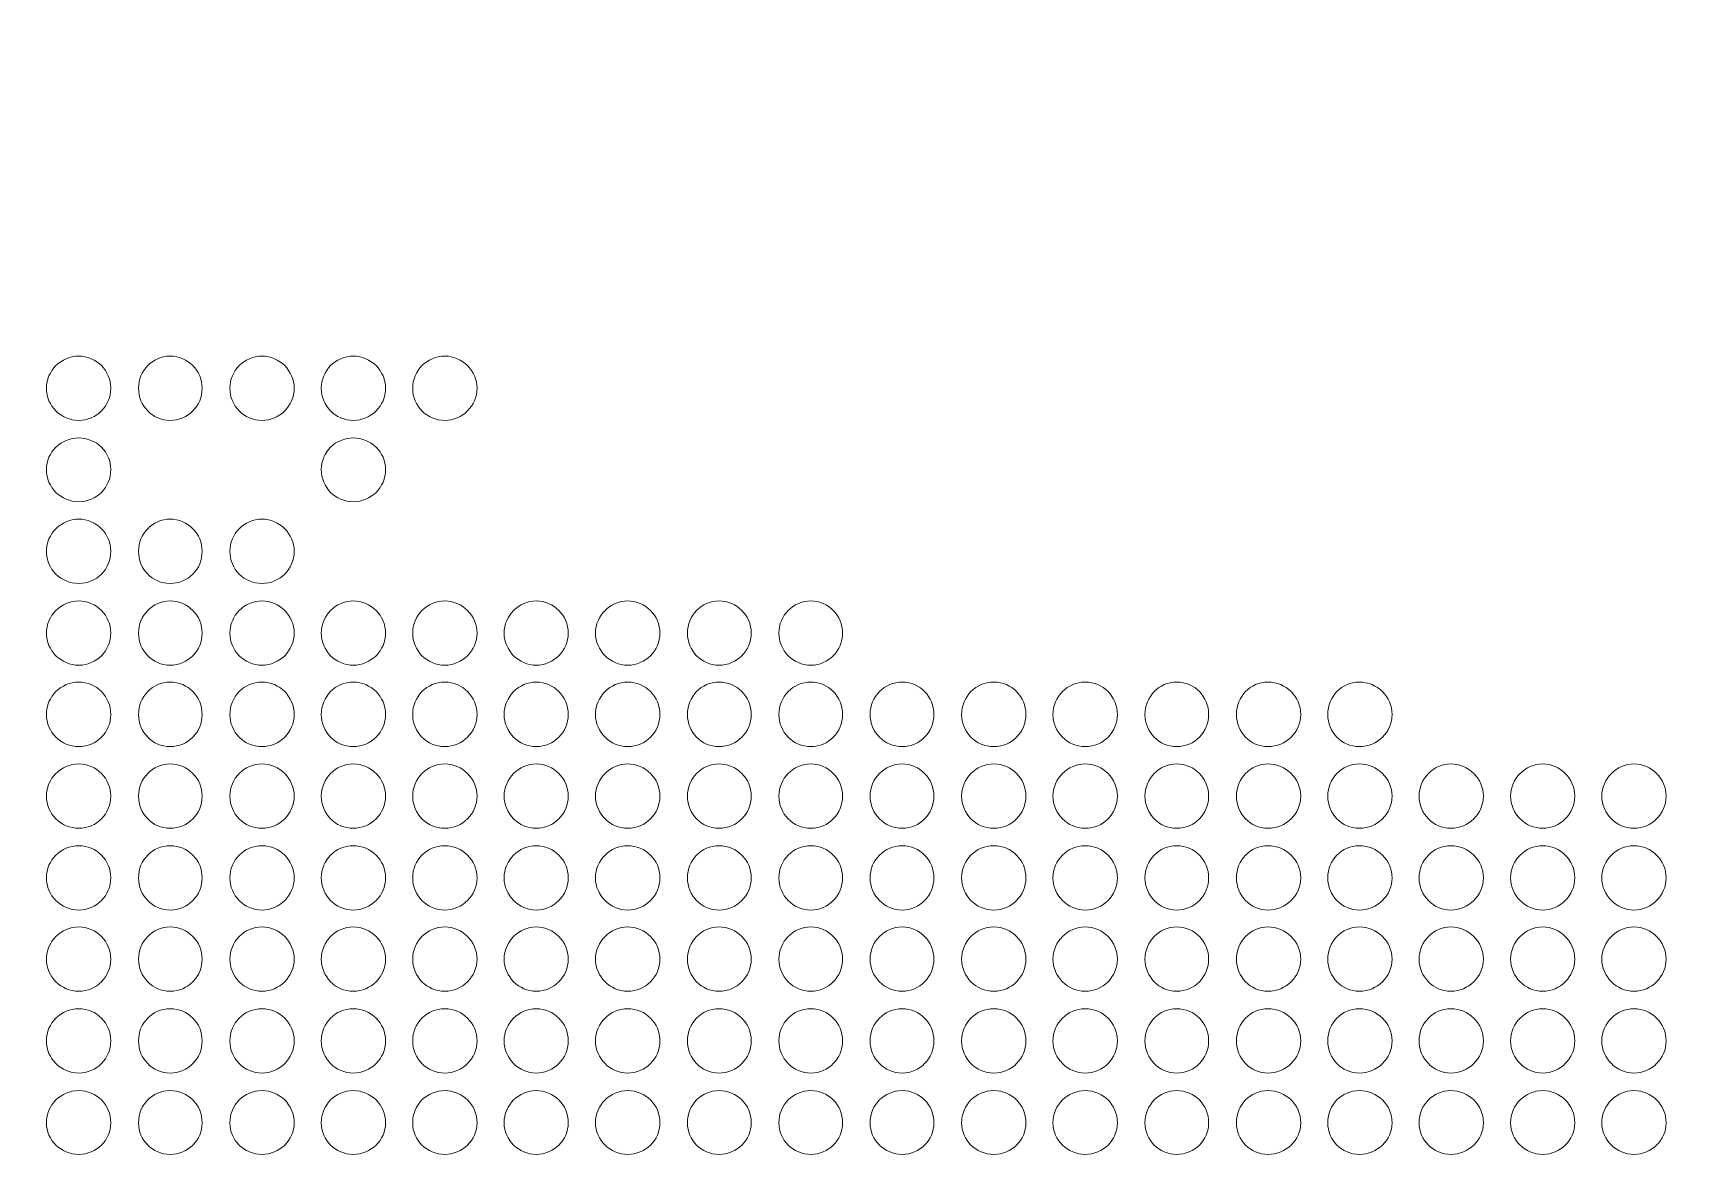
# Model space of a CAD drawing. Header units: inches. Extents: x 243 to 900, y -519 to -86.
# Drawn here: x 746.07 to 790.6, y -175.6 to -145.03 of the extents above; entities that cross this region are included whole.
import ezdxf

# ---------------------------------------------------------------- set-up
doc = ezdxf.new("R2010")
doc.units = ezdxf.units.IN
doc.header["$MEASUREMENT"] = 0
doc.layers.add('Layer 1', color=7, linetype='Continuous')

# ---------------------------------------------------------------- blocks, each defined once
blk = doc.blocks.new('block 3')
at = {"layer": 'Layer 1', "lineweight": 0}
blk.add_open_spline([(898.138, -484.267), (898.138, -494.991), (889.368, -503.763), (878.645, -503.763), (878.645, -503.763), (266.12, -503.763), (266.12, -503.763), (255.397, -503.763), (246.624, -494.991), (246.624, -484.267), (246.624, -484.267), (246.624, -108.507), (246.624, -108.507), (246.624, -97.783), (255.397, -89.011), (266.12, -89.011), (266.12, -89.011), (878.645, -89.011), (878.645, -89.011), (889.368, -89.011), (898.138, -97.783), (898.138, -108.507), (898.138, -108.507), (898.138, -484.267), (898.138, -484.267)], degree=3, knots=[0, 0, 0, 0, 1, 1, 1, 2, 2, 2, 3, 3, 3, 4, 4, 4, 5, 5, 5, 6, 6, 6, 7, 7, 7, 8, 8, 8, 8], dxfattribs=at)
blk = doc.blocks.new('block 2')
at = {"layer": 'Layer 1'}
blk.add_blockref('block 3', (0, 0), dxfattribs=at)
blk = doc.blocks.new('block 155')
at = {"layer": 'Layer 1', "lineweight": 0}
for points in [[(748.181, -154.642), (748.181, -155.114), (747.798, -155.512), (747.312, -155.512), (746.838, -155.512), (746.439, -155.114), (746.439, -154.642), (746.439, -154.167), (746.838, -153.772), (747.312, -153.772), (747.798, -153.772), (748.181, -154.167), (748.181, -154.642)], [(750.651, -154.642), (750.651, -155.114), (750.273, -155.512), (749.783, -155.512), (749.31, -155.512), (748.93, -155.114), (748.93, -154.642), (748.93, -154.167), (749.31, -153.772), (749.783, -153.772), (750.273, -153.772), (750.651, -154.167), (750.651, -154.642)], [(753.141, -154.642), (753.141, -155.114), (752.745, -155.512), (752.271, -155.512), (751.782, -155.512), (751.402, -155.114), (751.402, -154.642), (751.402, -154.167), (751.782, -153.772), (752.271, -153.772), (752.745, -153.772), (753.141, -154.167), (753.141, -154.642)], [(755.613, -154.642), (755.613, -155.114), (755.217, -155.512), (754.741, -155.512), (754.254, -155.512), (753.874, -155.114), (753.874, -154.642), (753.874, -154.167), (754.254, -153.772), (754.741, -153.772), (755.217, -153.772), (755.613, -154.167), (755.613, -154.642)], [(758.088, -154.642), (758.088, -155.114), (757.689, -155.512), (757.216, -155.512), (756.726, -155.512), (756.346, -155.114), (756.346, -154.642), (756.346, -154.167), (756.726, -153.772), (757.216, -153.772), (757.689, -153.772), (758.088, -154.167), (758.088, -154.642)]]:
    blk.add_open_spline(points, degree=3, knots=[0, 0, 0, 0, 1, 1, 1, 2, 2, 2, 3, 3, 3, 4, 4, 4, 4], dxfattribs=at)
blk = doc.blocks.new('block 156')
at = {"layer": 'Layer 1', "lineweight": 0}
for points in [[(748.181, -156.839), (748.181, -157.327), (747.798, -157.709), (747.312, -157.709), (746.838, -157.709), (746.439, -157.327), (746.439, -156.839), (746.439, -156.364), (746.838, -155.985), (747.312, -155.985), (747.798, -155.985), (748.181, -156.364), (748.181, -156.839)], [(755.613, -156.839), (755.613, -157.327), (755.217, -157.709), (754.741, -157.709), (754.254, -157.709), (753.874, -157.327), (753.874, -156.839), (753.874, -156.364), (754.254, -155.985), (754.741, -155.985), (755.217, -155.985), (755.613, -156.364), (755.613, -156.839)]]:
    blk.add_open_spline(points, degree=3, knots=[0, 0, 0, 0, 1, 1, 1, 2, 2, 2, 3, 3, 3, 4, 4, 4, 4], dxfattribs=at)
blk = doc.blocks.new('block 157')
at = {"layer": 'Layer 1', "lineweight": 0}
for points in [[(748.181, -159.051), (748.181, -159.54), (747.798, -159.92), (747.312, -159.92), (746.838, -159.92), (746.439, -159.54), (746.439, -159.051), (746.439, -158.579), (746.838, -158.181), (747.312, -158.181), (747.798, -158.181), (748.181, -158.579), (748.181, -159.051)], [(750.651, -159.051), (750.651, -159.54), (750.273, -159.92), (749.783, -159.92), (749.31, -159.92), (748.93, -159.54), (748.93, -159.051), (748.93, -158.579), (749.31, -158.181), (749.783, -158.181), (750.273, -158.181), (750.651, -158.579), (750.651, -159.051)], [(753.141, -159.051), (753.141, -159.54), (752.745, -159.92), (752.271, -159.92), (751.782, -159.92), (751.402, -159.54), (751.402, -159.051), (751.402, -158.579), (751.782, -158.181), (752.271, -158.181), (752.745, -158.181), (753.141, -158.579), (753.141, -159.051)]]:
    blk.add_open_spline(points, degree=3, knots=[0, 0, 0, 0, 1, 1, 1, 2, 2, 2, 3, 3, 3, 4, 4, 4, 4], dxfattribs=at)
blk = doc.blocks.new('block 158')
at = {"layer": 'Layer 1', "lineweight": 0}
for points in [[(748.181, -161.265), (748.181, -161.735), (747.798, -162.132), (747.312, -162.132), (746.838, -162.132), (746.439, -161.735), (746.439, -161.265), (746.439, -160.79), (746.838, -160.394), (747.312, -160.394), (747.798, -160.394), (748.181, -160.79), (748.181, -161.265)], [(750.651, -161.265), (750.651, -161.735), (750.273, -162.132), (749.783, -162.132), (749.31, -162.132), (748.93, -161.735), (748.93, -161.265), (748.93, -160.79), (749.31, -160.394), (749.783, -160.394), (750.273, -160.394), (750.651, -160.79), (750.651, -161.265)], [(753.141, -161.265), (753.141, -161.735), (752.745, -162.132), (752.271, -162.132), (751.782, -162.132), (751.402, -161.735), (751.402, -161.265), (751.402, -160.79), (751.782, -160.394), (752.271, -160.394), (752.745, -160.394), (753.141, -160.79), (753.141, -161.265)], [(755.613, -161.265), (755.613, -161.735), (755.217, -162.132), (754.741, -162.132), (754.254, -162.132), (753.874, -161.735), (753.874, -161.265), (753.874, -160.79), (754.254, -160.394), (754.741, -160.394), (755.217, -160.394), (755.613, -160.79), (755.613, -161.265)], [(758.088, -161.265), (758.088, -161.735), (757.689, -162.132), (757.216, -162.132), (756.726, -162.132), (756.346, -161.735), (756.346, -161.265), (756.346, -160.79), (756.726, -160.394), (757.216, -160.394), (757.689, -160.394), (758.088, -160.79), (758.088, -161.265)], [(760.555, -161.265), (760.555, -161.735), (760.161, -162.132), (759.687, -162.132), (759.212, -162.132), (758.82, -161.735), (758.82, -161.265), (758.82, -160.79), (759.212, -160.394), (759.687, -160.394), (760.161, -160.394), (760.555, -160.79), (760.555, -161.265)], [(763.032, -161.265), (763.032, -161.735), (762.646, -162.132), (762.159, -162.132), (761.689, -162.132), (761.289, -161.735), (761.289, -161.265), (761.289, -160.79), (761.689, -160.394), (762.159, -160.394), (762.646, -160.394), (763.032, -160.79), (763.032, -161.265)], [(765.501, -161.265), (765.501, -161.735), (765.121, -162.132), (764.629, -162.132), (764.158, -162.132), (763.775, -161.735), (763.775, -161.265), (763.775, -160.79), (764.158, -160.394), (764.629, -160.394), (765.121, -160.394), (765.501, -160.79), (765.501, -161.265)], [(767.973, -161.265), (767.973, -161.735), (767.59, -162.132), (767.119, -162.132), (766.63, -162.132), (766.25, -161.735), (766.25, -161.265), (766.25, -160.79), (766.63, -160.394), (767.119, -160.394), (767.59, -160.394), (767.973, -160.79), (767.973, -161.265)]]:
    blk.add_open_spline(points, degree=3, knots=[0, 0, 0, 0, 1, 1, 1, 2, 2, 2, 3, 3, 3, 4, 4, 4, 4], dxfattribs=at)
blk = doc.blocks.new('block 159')
at = {"layer": 'Layer 1', "lineweight": 0}
for points in [[(748.181, -163.462), (748.181, -163.948), (747.798, -164.332), (747.312, -164.332), (746.838, -164.332), (746.439, -163.948), (746.439, -163.462), (746.439, -162.986), (746.838, -162.589), (747.312, -162.589), (747.798, -162.589), (748.181, -162.986), (748.181, -163.462)], [(750.651, -163.462), (750.651, -163.948), (750.273, -164.332), (749.783, -164.332), (749.31, -164.332), (748.93, -163.948), (748.93, -163.462), (748.93, -162.986), (749.31, -162.589), (749.783, -162.589), (750.273, -162.589), (750.651, -162.986), (750.651, -163.462)], [(753.141, -163.462), (753.141, -163.948), (752.745, -164.332), (752.271, -164.332), (751.782, -164.332), (751.402, -163.948), (751.402, -163.462), (751.402, -162.986), (751.782, -162.589), (752.271, -162.589), (752.745, -162.589), (753.141, -162.986), (753.141, -163.462)], [(755.613, -163.462), (755.613, -163.948), (755.217, -164.332), (754.741, -164.332), (754.254, -164.332), (753.874, -163.948), (753.874, -163.462), (753.874, -162.986), (754.254, -162.589), (754.741, -162.589), (755.217, -162.589), (755.613, -162.986), (755.613, -163.462)], [(758.088, -163.462), (758.088, -163.948), (757.689, -164.332), (757.216, -164.332), (756.726, -164.332), (756.346, -163.948), (756.346, -163.462), (756.346, -162.986), (756.726, -162.589), (757.216, -162.589), (757.689, -162.589), (758.088, -162.986), (758.088, -163.462)], [(760.555, -163.462), (760.555, -163.948), (760.161, -164.332), (759.687, -164.332), (759.212, -164.332), (758.82, -163.948), (758.82, -163.462), (758.82, -162.986), (759.212, -162.589), (759.687, -162.589), (760.161, -162.589), (760.555, -162.986), (760.555, -163.462)], [(763.032, -163.462), (763.032, -163.948), (762.646, -164.332), (762.159, -164.332), (761.689, -164.332), (761.289, -163.948), (761.289, -163.462), (761.289, -162.986), (761.689, -162.589), (762.159, -162.589), (762.646, -162.589), (763.032, -162.986), (763.032, -163.462)], [(765.501, -163.462), (765.501, -163.948), (765.121, -164.332), (764.629, -164.332), (764.158, -164.332), (763.775, -163.948), (763.775, -163.462), (763.775, -162.986), (764.158, -162.589), (764.629, -162.589), (765.121, -162.589), (765.501, -162.986), (765.501, -163.462)], [(767.973, -163.462), (767.973, -163.948), (767.59, -164.332), (767.119, -164.332), (766.63, -164.332), (766.25, -163.948), (766.25, -163.462), (766.25, -162.986), (766.63, -162.589), (767.119, -162.589), (767.59, -162.589), (767.973, -162.986), (767.973, -163.462)], [(770.443, -163.462), (770.443, -163.948), (770.062, -164.332), (769.589, -164.332), (769.1, -164.332), (768.719, -163.948), (768.719, -163.462), (768.719, -162.986), (769.1, -162.589), (769.589, -162.589), (770.062, -162.589), (770.443, -162.986), (770.443, -163.462)], [(772.93, -163.462), (772.93, -163.948), (772.552, -164.332), (772.063, -164.332), (771.574, -164.332), (771.193, -163.948), (771.193, -163.462), (771.193, -162.986), (771.574, -162.589), (772.063, -162.589), (772.552, -162.589), (772.93, -162.986), (772.93, -163.462)], [(775.405, -163.462), (775.405, -163.948), (775.025, -164.332), (774.535, -164.332), (774.059, -164.332), (773.663, -163.948), (773.663, -163.462), (773.663, -162.986), (774.059, -162.589), (774.535, -162.589), (775.025, -162.589), (775.405, -162.986), (775.405, -163.462)], [(777.874, -163.462), (777.874, -163.948), (777.497, -164.332), (777.007, -164.332), (776.534, -164.332), (776.151, -163.948), (776.151, -163.462), (776.151, -162.986), (776.534, -162.589), (777.007, -162.589), (777.497, -162.589), (777.874, -162.986), (777.874, -163.462)], [(780.365, -163.462), (780.365, -163.948), (779.966, -164.332), (779.479, -164.332), (779.003, -164.332), (778.625, -163.948), (778.625, -163.462), (778.625, -162.986), (779.003, -162.589), (779.479, -162.589), (779.966, -162.589), (780.365, -162.986), (780.365, -163.462)], [(782.835, -163.462), (782.835, -163.948), (782.438, -164.332), (781.951, -164.332), (781.475, -164.332), (781.095, -163.948), (781.095, -163.462), (781.095, -162.986), (781.475, -162.589), (781.951, -162.589), (782.438, -162.589), (782.835, -162.986), (782.835, -163.462)]]:
    blk.add_open_spline(points, degree=3, knots=[0, 0, 0, 0, 1, 1, 1, 2, 2, 2, 3, 3, 3, 4, 4, 4, 4], dxfattribs=at)
blk = doc.blocks.new('block 160')
at = {"layer": 'Layer 1', "lineweight": 0}
for points in [[(748.181, -165.674), (748.181, -166.148), (747.798, -166.543), (747.312, -166.543), (746.838, -166.543), (746.439, -166.148), (746.439, -165.674), (746.439, -165.202), (746.838, -164.804), (747.312, -164.804), (747.798, -164.804), (748.181, -165.202), (748.181, -165.674)], [(750.651, -165.674), (750.651, -166.148), (750.273, -166.543), (749.783, -166.543), (749.31, -166.543), (748.93, -166.148), (748.93, -165.674), (748.93, -165.202), (749.31, -164.804), (749.783, -164.804), (750.273, -164.804), (750.651, -165.202), (750.651, -165.674)], [(753.141, -165.674), (753.141, -166.148), (752.745, -166.543), (752.271, -166.543), (751.782, -166.543), (751.402, -166.148), (751.402, -165.674), (751.402, -165.202), (751.782, -164.804), (752.271, -164.804), (752.745, -164.804), (753.141, -165.202), (753.141, -165.674)], [(755.613, -165.674), (755.613, -166.148), (755.217, -166.543), (754.741, -166.543), (754.254, -166.543), (753.874, -166.148), (753.874, -165.674), (753.874, -165.202), (754.254, -164.804), (754.741, -164.804), (755.217, -164.804), (755.613, -165.202), (755.613, -165.674)], [(758.088, -165.674), (758.088, -166.148), (757.689, -166.543), (757.216, -166.543), (756.726, -166.543), (756.346, -166.148), (756.346, -165.674), (756.346, -165.202), (756.726, -164.804), (757.216, -164.804), (757.689, -164.804), (758.088, -165.202), (758.088, -165.674)], [(760.555, -165.674), (760.555, -166.148), (760.161, -166.543), (759.687, -166.543), (759.212, -166.543), (758.82, -166.148), (758.82, -165.674), (758.82, -165.202), (759.212, -164.804), (759.687, -164.804), (760.161, -164.804), (760.555, -165.202), (760.555, -165.674)], [(763.032, -165.674), (763.032, -166.148), (762.646, -166.543), (762.159, -166.543), (761.689, -166.543), (761.289, -166.148), (761.289, -165.674), (761.289, -165.202), (761.689, -164.804), (762.159, -164.804), (762.646, -164.804), (763.032, -165.202), (763.032, -165.674)], [(765.501, -165.674), (765.501, -166.148), (765.121, -166.543), (764.629, -166.543), (764.158, -166.543), (763.775, -166.148), (763.775, -165.674), (763.775, -165.202), (764.158, -164.804), (764.629, -164.804), (765.121, -164.804), (765.501, -165.202), (765.501, -165.674)], [(767.973, -165.674), (767.973, -166.148), (767.59, -166.543), (767.119, -166.543), (766.63, -166.543), (766.25, -166.148), (766.25, -165.674), (766.25, -165.202), (766.63, -164.804), (767.119, -164.804), (767.59, -164.804), (767.973, -165.202), (767.973, -165.674)], [(770.443, -165.674), (770.443, -166.148), (770.062, -166.543), (769.589, -166.543), (769.1, -166.543), (768.719, -166.148), (768.719, -165.674), (768.719, -165.202), (769.1, -164.804), (769.589, -164.804), (770.062, -164.804), (770.443, -165.202), (770.443, -165.674)], [(772.93, -165.674), (772.93, -166.148), (772.552, -166.543), (772.063, -166.543), (771.574, -166.543), (771.193, -166.148), (771.193, -165.674), (771.193, -165.202), (771.574, -164.804), (772.063, -164.804), (772.552, -164.804), (772.93, -165.202), (772.93, -165.674)], [(775.405, -165.674), (775.405, -166.148), (775.025, -166.543), (774.535, -166.543), (774.059, -166.543), (773.663, -166.148), (773.663, -165.674), (773.663, -165.202), (774.059, -164.804), (774.535, -164.804), (775.025, -164.804), (775.405, -165.202), (775.405, -165.674)], [(777.874, -165.674), (777.874, -166.148), (777.497, -166.543), (777.007, -166.543), (776.534, -166.543), (776.151, -166.148), (776.151, -165.674), (776.151, -165.202), (776.534, -164.804), (777.007, -164.804), (777.497, -164.804), (777.874, -165.202), (777.874, -165.674)], [(780.365, -165.674), (780.365, -166.148), (779.966, -166.543), (779.479, -166.543), (779.003, -166.543), (778.625, -166.148), (778.625, -165.674), (778.625, -165.202), (779.003, -164.804), (779.479, -164.804), (779.966, -164.804), (780.365, -165.202), (780.365, -165.674)], [(782.835, -165.674), (782.835, -166.148), (782.438, -166.543), (781.951, -166.543), (781.475, -166.543), (781.095, -166.148), (781.095, -165.674), (781.095, -165.202), (781.475, -164.804), (781.951, -164.804), (782.438, -164.804), (782.835, -165.202), (782.835, -165.674)], [(785.306, -165.674), (785.306, -166.148), (784.91, -166.543), (784.421, -166.543), (783.95, -166.543), (783.567, -166.148), (783.567, -165.674), (783.567, -165.202), (783.95, -164.804), (784.421, -164.804), (784.91, -164.804), (785.306, -165.202), (785.306, -165.674)], [(787.778, -165.674), (787.778, -166.148), (787.382, -166.543), (786.911, -166.543), (786.435, -166.543), (786.041, -166.148), (786.041, -165.674), (786.041, -165.202), (786.435, -164.804), (786.911, -164.804), (787.382, -164.804), (787.778, -165.202), (787.778, -165.674)], [(790.248, -165.674), (790.248, -166.148), (789.854, -166.543), (789.378, -166.543), (788.907, -166.543), (788.508, -166.148), (788.508, -165.674), (788.508, -165.202), (788.907, -164.804), (789.378, -164.804), (789.854, -164.804), (790.248, -165.202), (790.248, -165.674)]]:
    blk.add_open_spline(points, degree=3, knots=[0, 0, 0, 0, 1, 1, 1, 2, 2, 2, 3, 3, 3, 4, 4, 4, 4], dxfattribs=at)
blk = doc.blocks.new('block 161')
at = {"layer": 'Layer 1', "lineweight": 0}
for points in [[(748.181, -167.885), (748.181, -168.358), (747.798, -168.754), (747.312, -168.754), (746.838, -168.754), (746.439, -168.358), (746.439, -167.885), (746.439, -167.399), (746.838, -167.017), (747.312, -167.017), (747.798, -167.017), (748.181, -167.399), (748.181, -167.885)], [(750.651, -167.885), (750.651, -168.358), (750.273, -168.754), (749.783, -168.754), (749.31, -168.754), (748.93, -168.358), (748.93, -167.885), (748.93, -167.399), (749.31, -167.017), (749.783, -167.017), (750.273, -167.017), (750.651, -167.399), (750.651, -167.885)], [(753.141, -167.885), (753.141, -168.358), (752.745, -168.754), (752.271, -168.754), (751.782, -168.754), (751.402, -168.358), (751.402, -167.885), (751.402, -167.399), (751.782, -167.017), (752.271, -167.017), (752.745, -167.017), (753.141, -167.399), (753.141, -167.885)], [(755.613, -167.885), (755.613, -168.358), (755.217, -168.754), (754.741, -168.754), (754.254, -168.754), (753.874, -168.358), (753.874, -167.885), (753.874, -167.399), (754.254, -167.017), (754.741, -167.017), (755.217, -167.017), (755.613, -167.399), (755.613, -167.885)], [(758.088, -167.885), (758.088, -168.358), (757.689, -168.754), (757.216, -168.754), (756.726, -168.754), (756.346, -168.358), (756.346, -167.885), (756.346, -167.399), (756.726, -167.017), (757.216, -167.017), (757.689, -167.017), (758.088, -167.399), (758.088, -167.885)], [(760.555, -167.885), (760.555, -168.358), (760.161, -168.754), (759.687, -168.754), (759.212, -168.754), (758.82, -168.358), (758.82, -167.885), (758.82, -167.399), (759.212, -167.017), (759.687, -167.017), (760.161, -167.017), (760.555, -167.399), (760.555, -167.885)], [(763.032, -167.885), (763.032, -168.358), (762.646, -168.754), (762.159, -168.754), (761.689, -168.754), (761.289, -168.358), (761.289, -167.885), (761.289, -167.399), (761.689, -167.017), (762.159, -167.017), (762.646, -167.017), (763.032, -167.399), (763.032, -167.885)], [(765.501, -167.885), (765.501, -168.358), (765.121, -168.754), (764.629, -168.754), (764.158, -168.754), (763.775, -168.358), (763.775, -167.885), (763.775, -167.399), (764.158, -167.017), (764.629, -167.017), (765.121, -167.017), (765.501, -167.399), (765.501, -167.885)], [(767.973, -167.885), (767.973, -168.358), (767.59, -168.754), (767.119, -168.754), (766.63, -168.754), (766.25, -168.358), (766.25, -167.885), (766.25, -167.399), (766.63, -167.017), (767.119, -167.017), (767.59, -167.017), (767.973, -167.399), (767.973, -167.885)], [(770.443, -167.885), (770.443, -168.358), (770.062, -168.754), (769.589, -168.754), (769.1, -168.754), (768.719, -168.358), (768.719, -167.885), (768.719, -167.399), (769.1, -167.017), (769.589, -167.017), (770.062, -167.017), (770.443, -167.399), (770.443, -167.885)], [(772.93, -167.885), (772.93, -168.358), (772.552, -168.754), (772.063, -168.754), (771.574, -168.754), (771.193, -168.358), (771.193, -167.885), (771.193, -167.399), (771.574, -167.017), (772.063, -167.017), (772.552, -167.017), (772.93, -167.399), (772.93, -167.885)], [(775.405, -167.885), (775.405, -168.358), (775.025, -168.754), (774.535, -168.754), (774.059, -168.754), (773.663, -168.358), (773.663, -167.885), (773.663, -167.399), (774.059, -167.017), (774.535, -167.017), (775.025, -167.017), (775.405, -167.399), (775.405, -167.885)], [(777.874, -167.885), (777.874, -168.358), (777.497, -168.754), (777.007, -168.754), (776.534, -168.754), (776.151, -168.358), (776.151, -167.885), (776.151, -167.399), (776.534, -167.017), (777.007, -167.017), (777.497, -167.017), (777.874, -167.399), (777.874, -167.885)], [(780.365, -167.885), (780.365, -168.358), (779.966, -168.754), (779.479, -168.754), (779.003, -168.754), (778.625, -168.358), (778.625, -167.885), (778.625, -167.399), (779.003, -167.017), (779.479, -167.017), (779.966, -167.017), (780.365, -167.399), (780.365, -167.885)], [(782.835, -167.885), (782.835, -168.358), (782.438, -168.754), (781.951, -168.754), (781.475, -168.754), (781.095, -168.358), (781.095, -167.885), (781.095, -167.399), (781.475, -167.017), (781.951, -167.017), (782.438, -167.017), (782.835, -167.399), (782.835, -167.885)], [(785.306, -167.885), (785.306, -168.358), (784.91, -168.754), (784.421, -168.754), (783.95, -168.754), (783.567, -168.358), (783.567, -167.885), (783.567, -167.399), (783.95, -167.017), (784.421, -167.017), (784.91, -167.017), (785.306, -167.399), (785.306, -167.885)], [(787.778, -167.885), (787.778, -168.358), (787.382, -168.754), (786.911, -168.754), (786.435, -168.754), (786.041, -168.358), (786.041, -167.885), (786.041, -167.399), (786.435, -167.017), (786.911, -167.017), (787.382, -167.017), (787.778, -167.399), (787.778, -167.885)], [(790.248, -167.885), (790.248, -168.358), (789.854, -168.754), (789.378, -168.754), (788.907, -168.754), (788.508, -168.358), (788.508, -167.885), (788.508, -167.399), (788.907, -167.017), (789.378, -167.017), (789.854, -167.017), (790.248, -167.399), (790.248, -167.885)]]:
    blk.add_open_spline(points, degree=3, knots=[0, 0, 0, 0, 1, 1, 1, 2, 2, 2, 3, 3, 3, 4, 4, 4, 4], dxfattribs=at)
blk = doc.blocks.new('block 162')
at = {"layer": 'Layer 1', "lineweight": 0}
for points in [[(748.181, -170.085), (748.181, -170.554), (747.798, -170.952), (747.312, -170.952), (746.838, -170.952), (746.439, -170.554), (746.439, -170.085), (746.439, -169.609), (746.838, -169.212), (747.312, -169.212), (747.798, -169.212), (748.181, -169.609), (748.181, -170.085)], [(750.651, -170.085), (750.651, -170.554), (750.273, -170.952), (749.783, -170.952), (749.31, -170.952), (748.93, -170.554), (748.93, -170.085), (748.93, -169.609), (749.31, -169.212), (749.783, -169.212), (750.273, -169.212), (750.651, -169.609), (750.651, -170.085)], [(753.141, -170.085), (753.141, -170.554), (752.745, -170.952), (752.271, -170.952), (751.782, -170.952), (751.402, -170.554), (751.402, -170.085), (751.402, -169.609), (751.782, -169.212), (752.271, -169.212), (752.745, -169.212), (753.141, -169.609), (753.141, -170.085)], [(755.613, -170.085), (755.613, -170.554), (755.217, -170.952), (754.741, -170.952), (754.254, -170.952), (753.874, -170.554), (753.874, -170.085), (753.874, -169.609), (754.254, -169.212), (754.741, -169.212), (755.217, -169.212), (755.613, -169.609), (755.613, -170.085)], [(758.088, -170.085), (758.088, -170.554), (757.689, -170.952), (757.216, -170.952), (756.726, -170.952), (756.346, -170.554), (756.346, -170.085), (756.346, -169.609), (756.726, -169.212), (757.216, -169.212), (757.689, -169.212), (758.088, -169.609), (758.088, -170.085)], [(760.555, -170.085), (760.555, -170.554), (760.161, -170.952), (759.687, -170.952), (759.212, -170.952), (758.82, -170.554), (758.82, -170.085), (758.82, -169.609), (759.212, -169.212), (759.687, -169.212), (760.161, -169.212), (760.555, -169.609), (760.555, -170.085)], [(763.032, -170.085), (763.032, -170.554), (762.646, -170.952), (762.159, -170.952), (761.689, -170.952), (761.289, -170.554), (761.289, -170.085), (761.289, -169.609), (761.689, -169.212), (762.159, -169.212), (762.646, -169.212), (763.032, -169.609), (763.032, -170.085)], [(765.501, -170.085), (765.501, -170.554), (765.121, -170.952), (764.629, -170.952), (764.158, -170.952), (763.775, -170.554), (763.775, -170.085), (763.775, -169.609), (764.158, -169.212), (764.629, -169.212), (765.121, -169.212), (765.501, -169.609), (765.501, -170.085)], [(767.973, -170.085), (767.973, -170.554), (767.59, -170.952), (767.119, -170.952), (766.63, -170.952), (766.25, -170.554), (766.25, -170.085), (766.25, -169.609), (766.63, -169.212), (767.119, -169.212), (767.59, -169.212), (767.973, -169.609), (767.973, -170.085)], [(770.443, -170.085), (770.443, -170.554), (770.062, -170.952), (769.589, -170.952), (769.1, -170.952), (768.719, -170.554), (768.719, -170.085), (768.719, -169.609), (769.1, -169.212), (769.589, -169.212), (770.062, -169.212), (770.443, -169.609), (770.443, -170.085)], [(772.93, -170.085), (772.93, -170.554), (772.552, -170.952), (772.063, -170.952), (771.574, -170.952), (771.193, -170.554), (771.193, -170.085), (771.193, -169.609), (771.574, -169.212), (772.063, -169.212), (772.552, -169.212), (772.93, -169.609), (772.93, -170.085)], [(775.405, -170.085), (775.405, -170.554), (775.025, -170.952), (774.535, -170.952), (774.059, -170.952), (773.663, -170.554), (773.663, -170.085), (773.663, -169.609), (774.059, -169.212), (774.535, -169.212), (775.025, -169.212), (775.405, -169.609), (775.405, -170.085)], [(777.874, -170.085), (777.874, -170.554), (777.497, -170.952), (777.007, -170.952), (776.534, -170.952), (776.151, -170.554), (776.151, -170.085), (776.151, -169.609), (776.534, -169.212), (777.007, -169.212), (777.497, -169.212), (777.874, -169.609), (777.874, -170.085)], [(780.365, -170.085), (780.365, -170.554), (779.966, -170.952), (779.479, -170.952), (779.003, -170.952), (778.625, -170.554), (778.625, -170.085), (778.625, -169.609), (779.003, -169.212), (779.479, -169.212), (779.966, -169.212), (780.365, -169.609), (780.365, -170.085)], [(782.835, -170.085), (782.835, -170.554), (782.438, -170.952), (781.951, -170.952), (781.475, -170.952), (781.095, -170.554), (781.095, -170.085), (781.095, -169.609), (781.475, -169.212), (781.951, -169.212), (782.438, -169.212), (782.835, -169.609), (782.835, -170.085)], [(785.306, -170.085), (785.306, -170.554), (784.91, -170.952), (784.421, -170.952), (783.95, -170.952), (783.567, -170.554), (783.567, -170.085), (783.567, -169.609), (783.95, -169.212), (784.421, -169.212), (784.91, -169.212), (785.306, -169.609), (785.306, -170.085)], [(787.778, -170.085), (787.778, -170.554), (787.382, -170.952), (786.911, -170.952), (786.435, -170.952), (786.041, -170.554), (786.041, -170.085), (786.041, -169.609), (786.435, -169.212), (786.911, -169.212), (787.382, -169.212), (787.778, -169.609), (787.778, -170.085)], [(790.248, -170.085), (790.248, -170.554), (789.854, -170.952), (789.378, -170.952), (788.907, -170.952), (788.508, -170.554), (788.508, -170.085), (788.508, -169.609), (788.907, -169.212), (789.378, -169.212), (789.854, -169.212), (790.248, -169.609), (790.248, -170.085)]]:
    blk.add_open_spline(points, degree=3, knots=[0, 0, 0, 0, 1, 1, 1, 2, 2, 2, 3, 3, 3, 4, 4, 4, 4], dxfattribs=at)
blk = doc.blocks.new('block 163')
at = {"layer": 'Layer 1', "lineweight": 0}
for points in [[(748.181, -172.295), (748.181, -172.771), (747.798, -173.166), (747.312, -173.166), (746.838, -173.166), (746.439, -172.771), (746.439, -172.295), (746.439, -171.807), (746.838, -171.427), (747.312, -171.427), (747.798, -171.427), (748.181, -171.807), (748.181, -172.295)], [(750.651, -172.295), (750.651, -172.771), (750.273, -173.166), (749.783, -173.166), (749.31, -173.166), (748.93, -172.771), (748.93, -172.295), (748.93, -171.807), (749.31, -171.427), (749.783, -171.427), (750.273, -171.427), (750.651, -171.807), (750.651, -172.295)], [(753.141, -172.295), (753.141, -172.771), (752.745, -173.166), (752.271, -173.166), (751.782, -173.166), (751.402, -172.771), (751.402, -172.295), (751.402, -171.807), (751.782, -171.427), (752.271, -171.427), (752.745, -171.427), (753.141, -171.807), (753.141, -172.295)], [(755.613, -172.295), (755.613, -172.771), (755.217, -173.166), (754.741, -173.166), (754.254, -173.166), (753.874, -172.771), (753.874, -172.295), (753.874, -171.807), (754.254, -171.427), (754.741, -171.427), (755.217, -171.427), (755.613, -171.807), (755.613, -172.295)], [(758.088, -172.295), (758.088, -172.771), (757.689, -173.166), (757.216, -173.166), (756.726, -173.166), (756.346, -172.771), (756.346, -172.295), (756.346, -171.807), (756.726, -171.427), (757.216, -171.427), (757.689, -171.427), (758.088, -171.807), (758.088, -172.295)], [(760.555, -172.295), (760.555, -172.771), (760.161, -173.166), (759.687, -173.166), (759.212, -173.166), (758.82, -172.771), (758.82, -172.295), (758.82, -171.807), (759.212, -171.427), (759.687, -171.427), (760.161, -171.427), (760.555, -171.807), (760.555, -172.295)], [(763.032, -172.295), (763.032, -172.771), (762.646, -173.166), (762.159, -173.166), (761.689, -173.166), (761.289, -172.771), (761.289, -172.295), (761.289, -171.807), (761.689, -171.427), (762.159, -171.427), (762.646, -171.427), (763.032, -171.807), (763.032, -172.295)], [(765.501, -172.295), (765.501, -172.771), (765.121, -173.166), (764.629, -173.166), (764.158, -173.166), (763.775, -172.771), (763.775, -172.295), (763.775, -171.807), (764.158, -171.427), (764.629, -171.427), (765.121, -171.427), (765.501, -171.807), (765.501, -172.295)], [(767.973, -172.295), (767.973, -172.771), (767.59, -173.166), (767.119, -173.166), (766.63, -173.166), (766.25, -172.771), (766.25, -172.295), (766.25, -171.807), (766.63, -171.427), (767.119, -171.427), (767.59, -171.427), (767.973, -171.807), (767.973, -172.295)], [(770.443, -172.295), (770.443, -172.771), (770.062, -173.166), (769.589, -173.166), (769.1, -173.166), (768.719, -172.771), (768.719, -172.295), (768.719, -171.807), (769.1, -171.427), (769.589, -171.427), (770.062, -171.427), (770.443, -171.807), (770.443, -172.295)], [(772.93, -172.295), (772.93, -172.771), (772.552, -173.166), (772.063, -173.166), (771.574, -173.166), (771.193, -172.771), (771.193, -172.295), (771.193, -171.807), (771.574, -171.427), (772.063, -171.427), (772.552, -171.427), (772.93, -171.807), (772.93, -172.295)], [(775.405, -172.295), (775.405, -172.771), (775.025, -173.166), (774.535, -173.166), (774.059, -173.166), (773.663, -172.771), (773.663, -172.295), (773.663, -171.807), (774.059, -171.427), (774.535, -171.427), (775.025, -171.427), (775.405, -171.807), (775.405, -172.295)], [(777.874, -172.295), (777.874, -172.771), (777.497, -173.166), (777.007, -173.166), (776.534, -173.166), (776.151, -172.771), (776.151, -172.295), (776.151, -171.807), (776.534, -171.427), (777.007, -171.427), (777.497, -171.427), (777.874, -171.807), (777.874, -172.295)], [(780.365, -172.295), (780.365, -172.771), (779.966, -173.166), (779.479, -173.166), (779.003, -173.166), (778.625, -172.771), (778.625, -172.295), (778.625, -171.807), (779.003, -171.427), (779.479, -171.427), (779.966, -171.427), (780.365, -171.807), (780.365, -172.295)], [(782.835, -172.295), (782.835, -172.771), (782.438, -173.166), (781.951, -173.166), (781.475, -173.166), (781.095, -172.771), (781.095, -172.295), (781.095, -171.807), (781.475, -171.427), (781.951, -171.427), (782.438, -171.427), (782.835, -171.807), (782.835, -172.295)], [(785.306, -172.295), (785.306, -172.771), (784.91, -173.166), (784.421, -173.166), (783.95, -173.166), (783.567, -172.771), (783.567, -172.295), (783.567, -171.807), (783.95, -171.427), (784.421, -171.427), (784.91, -171.427), (785.306, -171.807), (785.306, -172.295)], [(787.778, -172.295), (787.778, -172.771), (787.382, -173.166), (786.911, -173.166), (786.435, -173.166), (786.041, -172.771), (786.041, -172.295), (786.041, -171.807), (786.435, -171.427), (786.911, -171.427), (787.382, -171.427), (787.778, -171.807), (787.778, -172.295)], [(790.248, -172.295), (790.248, -172.771), (789.854, -173.166), (789.378, -173.166), (788.907, -173.166), (788.508, -172.771), (788.508, -172.295), (788.508, -171.807), (788.907, -171.427), (789.378, -171.427), (789.854, -171.427), (790.248, -171.807), (790.248, -172.295)]]:
    blk.add_open_spline(points, degree=3, knots=[0, 0, 0, 0, 1, 1, 1, 2, 2, 2, 3, 3, 3, 4, 4, 4, 4], dxfattribs=at)
blk = doc.blocks.new('block 164')
at = {"layer": 'Layer 1', "lineweight": 0}
for points in [[(748.181, -174.509), (748.181, -174.981), (747.798, -175.363), (747.312, -175.363), (746.838, -175.363), (746.439, -174.981), (746.439, -174.509), (746.439, -174.021), (746.838, -173.639), (747.312, -173.639), (747.798, -173.639), (748.181, -174.021), (748.181, -174.509)], [(750.651, -174.509), (750.651, -174.981), (750.273, -175.363), (749.783, -175.363), (749.31, -175.363), (748.93, -174.981), (748.93, -174.509), (748.93, -174.021), (749.31, -173.639), (749.783, -173.639), (750.273, -173.639), (750.651, -174.021), (750.651, -174.509)], [(753.141, -174.509), (753.141, -174.981), (752.745, -175.363), (752.271, -175.363), (751.782, -175.363), (751.402, -174.981), (751.402, -174.509), (751.402, -174.021), (751.782, -173.639), (752.271, -173.639), (752.745, -173.639), (753.141, -174.021), (753.141, -174.509)], [(755.613, -174.509), (755.613, -174.981), (755.217, -175.363), (754.741, -175.363), (754.254, -175.363), (753.874, -174.981), (753.874, -174.509), (753.874, -174.021), (754.254, -173.639), (754.741, -173.639), (755.217, -173.639), (755.613, -174.021), (755.613, -174.509)], [(758.088, -174.509), (758.088, -174.981), (757.689, -175.363), (757.216, -175.363), (756.726, -175.363), (756.346, -174.981), (756.346, -174.509), (756.346, -174.021), (756.726, -173.639), (757.216, -173.639), (757.689, -173.639), (758.088, -174.021), (758.088, -174.509)], [(760.555, -174.509), (760.555, -174.981), (760.161, -175.363), (759.687, -175.363), (759.212, -175.363), (758.82, -174.981), (758.82, -174.509), (758.82, -174.021), (759.212, -173.639), (759.687, -173.639), (760.161, -173.639), (760.555, -174.021), (760.555, -174.509)], [(763.032, -174.509), (763.032, -174.981), (762.646, -175.363), (762.159, -175.363), (761.689, -175.363), (761.289, -174.981), (761.289, -174.509), (761.289, -174.021), (761.689, -173.639), (762.159, -173.639), (762.646, -173.639), (763.032, -174.021), (763.032, -174.509)], [(765.501, -174.509), (765.501, -174.981), (765.121, -175.363), (764.629, -175.363), (764.158, -175.363), (763.775, -174.981), (763.775, -174.509), (763.775, -174.021), (764.158, -173.639), (764.629, -173.639), (765.121, -173.639), (765.501, -174.021), (765.501, -174.509)], [(767.973, -174.509), (767.973, -174.981), (767.59, -175.363), (767.119, -175.363), (766.63, -175.363), (766.25, -174.981), (766.25, -174.509), (766.25, -174.021), (766.63, -173.639), (767.119, -173.639), (767.59, -173.639), (767.973, -174.021), (767.973, -174.509)], [(770.443, -174.509), (770.443, -174.981), (770.062, -175.363), (769.589, -175.363), (769.1, -175.363), (768.719, -174.981), (768.719, -174.509), (768.719, -174.021), (769.1, -173.639), (769.589, -173.639), (770.062, -173.639), (770.443, -174.021), (770.443, -174.509)], [(772.93, -174.509), (772.93, -174.981), (772.552, -175.363), (772.063, -175.363), (771.574, -175.363), (771.193, -174.981), (771.193, -174.509), (771.193, -174.021), (771.574, -173.639), (772.063, -173.639), (772.552, -173.639), (772.93, -174.021), (772.93, -174.509)], [(775.405, -174.509), (775.405, -174.981), (775.025, -175.363), (774.535, -175.363), (774.059, -175.363), (773.663, -174.981), (773.663, -174.509), (773.663, -174.021), (774.059, -173.639), (774.535, -173.639), (775.025, -173.639), (775.405, -174.021), (775.405, -174.509)], [(777.874, -174.509), (777.874, -174.981), (777.497, -175.363), (777.007, -175.363), (776.534, -175.363), (776.151, -174.981), (776.151, -174.509), (776.151, -174.021), (776.534, -173.639), (777.007, -173.639), (777.497, -173.639), (777.874, -174.021), (777.874, -174.509)], [(780.365, -174.509), (780.365, -174.981), (779.966, -175.363), (779.479, -175.363), (779.003, -175.363), (778.625, -174.981), (778.625, -174.509), (778.625, -174.021), (779.003, -173.639), (779.479, -173.639), (779.966, -173.639), (780.365, -174.021), (780.365, -174.509)], [(782.835, -174.509), (782.835, -174.981), (782.438, -175.363), (781.951, -175.363), (781.475, -175.363), (781.095, -174.981), (781.095, -174.509), (781.095, -174.021), (781.475, -173.639), (781.951, -173.639), (782.438, -173.639), (782.835, -174.021), (782.835, -174.509)], [(785.306, -174.509), (785.306, -174.981), (784.91, -175.363), (784.421, -175.363), (783.95, -175.363), (783.567, -174.981), (783.567, -174.509), (783.567, -174.021), (783.95, -173.639), (784.421, -173.639), (784.91, -173.639), (785.306, -174.021), (785.306, -174.509)], [(787.778, -174.509), (787.778, -174.981), (787.382, -175.363), (786.911, -175.363), (786.435, -175.363), (786.041, -174.981), (786.041, -174.509), (786.041, -174.021), (786.435, -173.639), (786.911, -173.639), (787.382, -173.639), (787.778, -174.021), (787.778, -174.509)], [(790.248, -174.509), (790.248, -174.981), (789.854, -175.363), (789.378, -175.363), (788.907, -175.363), (788.508, -174.981), (788.508, -174.509), (788.508, -174.021), (788.907, -173.639), (789.378, -173.639), (789.854, -173.639), (790.248, -174.021), (790.248, -174.509)]]:
    blk.add_open_spline(points, degree=3, knots=[0, 0, 0, 0, 1, 1, 1, 2, 2, 2, 3, 3, 3, 4, 4, 4, 4], dxfattribs=at)
blk = doc.blocks.new('block 150')
at = {"layer": 'Layer 1'}
for name in ['block 155', 'block 156', 'block 157', 'block 158', 'block 159', 'block 160', 'block 161', 'block 162', 'block 163', 'block 164']:
    blk.add_blockref(name, (0, 0), dxfattribs=at)
blk = doc.blocks.new('block 149')
at = {"layer": 'Layer 1'}
blk.add_blockref('block 150', (0, 0), dxfattribs=at)
blk = doc.blocks.new('block 4')
at = {"layer": 'Layer 1'}
blk.add_blockref('block 149', (0, 0), dxfattribs=at)

msp = doc.modelspace()

# ---------------------------------------------------------------- linework, layer by layer
at = {"layer": 'Layer 1', "lineweight": 0}
msp.add_open_spline([(771.889, -89.011), (771.889, -89.011), (266.12, -89.011), (266.12, -89.011), (255.397, -89.011), (246.624, -97.783), (246.624, -108.507), (246.624, -108.507), (246.624, -499.044), (246.624, -499.044), (246.624, -509.767), (255.397, -518.54), (266.12, -518.54), (266.12, -518.54), (371.556, -518.54), (371.556, -518.54), (400.967, -304.591), (562.913, -132.915), (771.889, -89.011)], degree=3, knots=[0, 0, 0, 0, 1, 1, 1, 2, 2, 2, 3, 3, 3, 4, 4, 4, 5, 5, 5, 6, 6, 6, 6], dxfattribs=at)

# ---------------------------------------------------------------- block references
at = {"layer": 'Layer 1'}
for name in ['block 2', 'block 4']:
    msp.add_blockref(name, (0, 0), dxfattribs=at)

doc.saveas('drawing.dxf')
